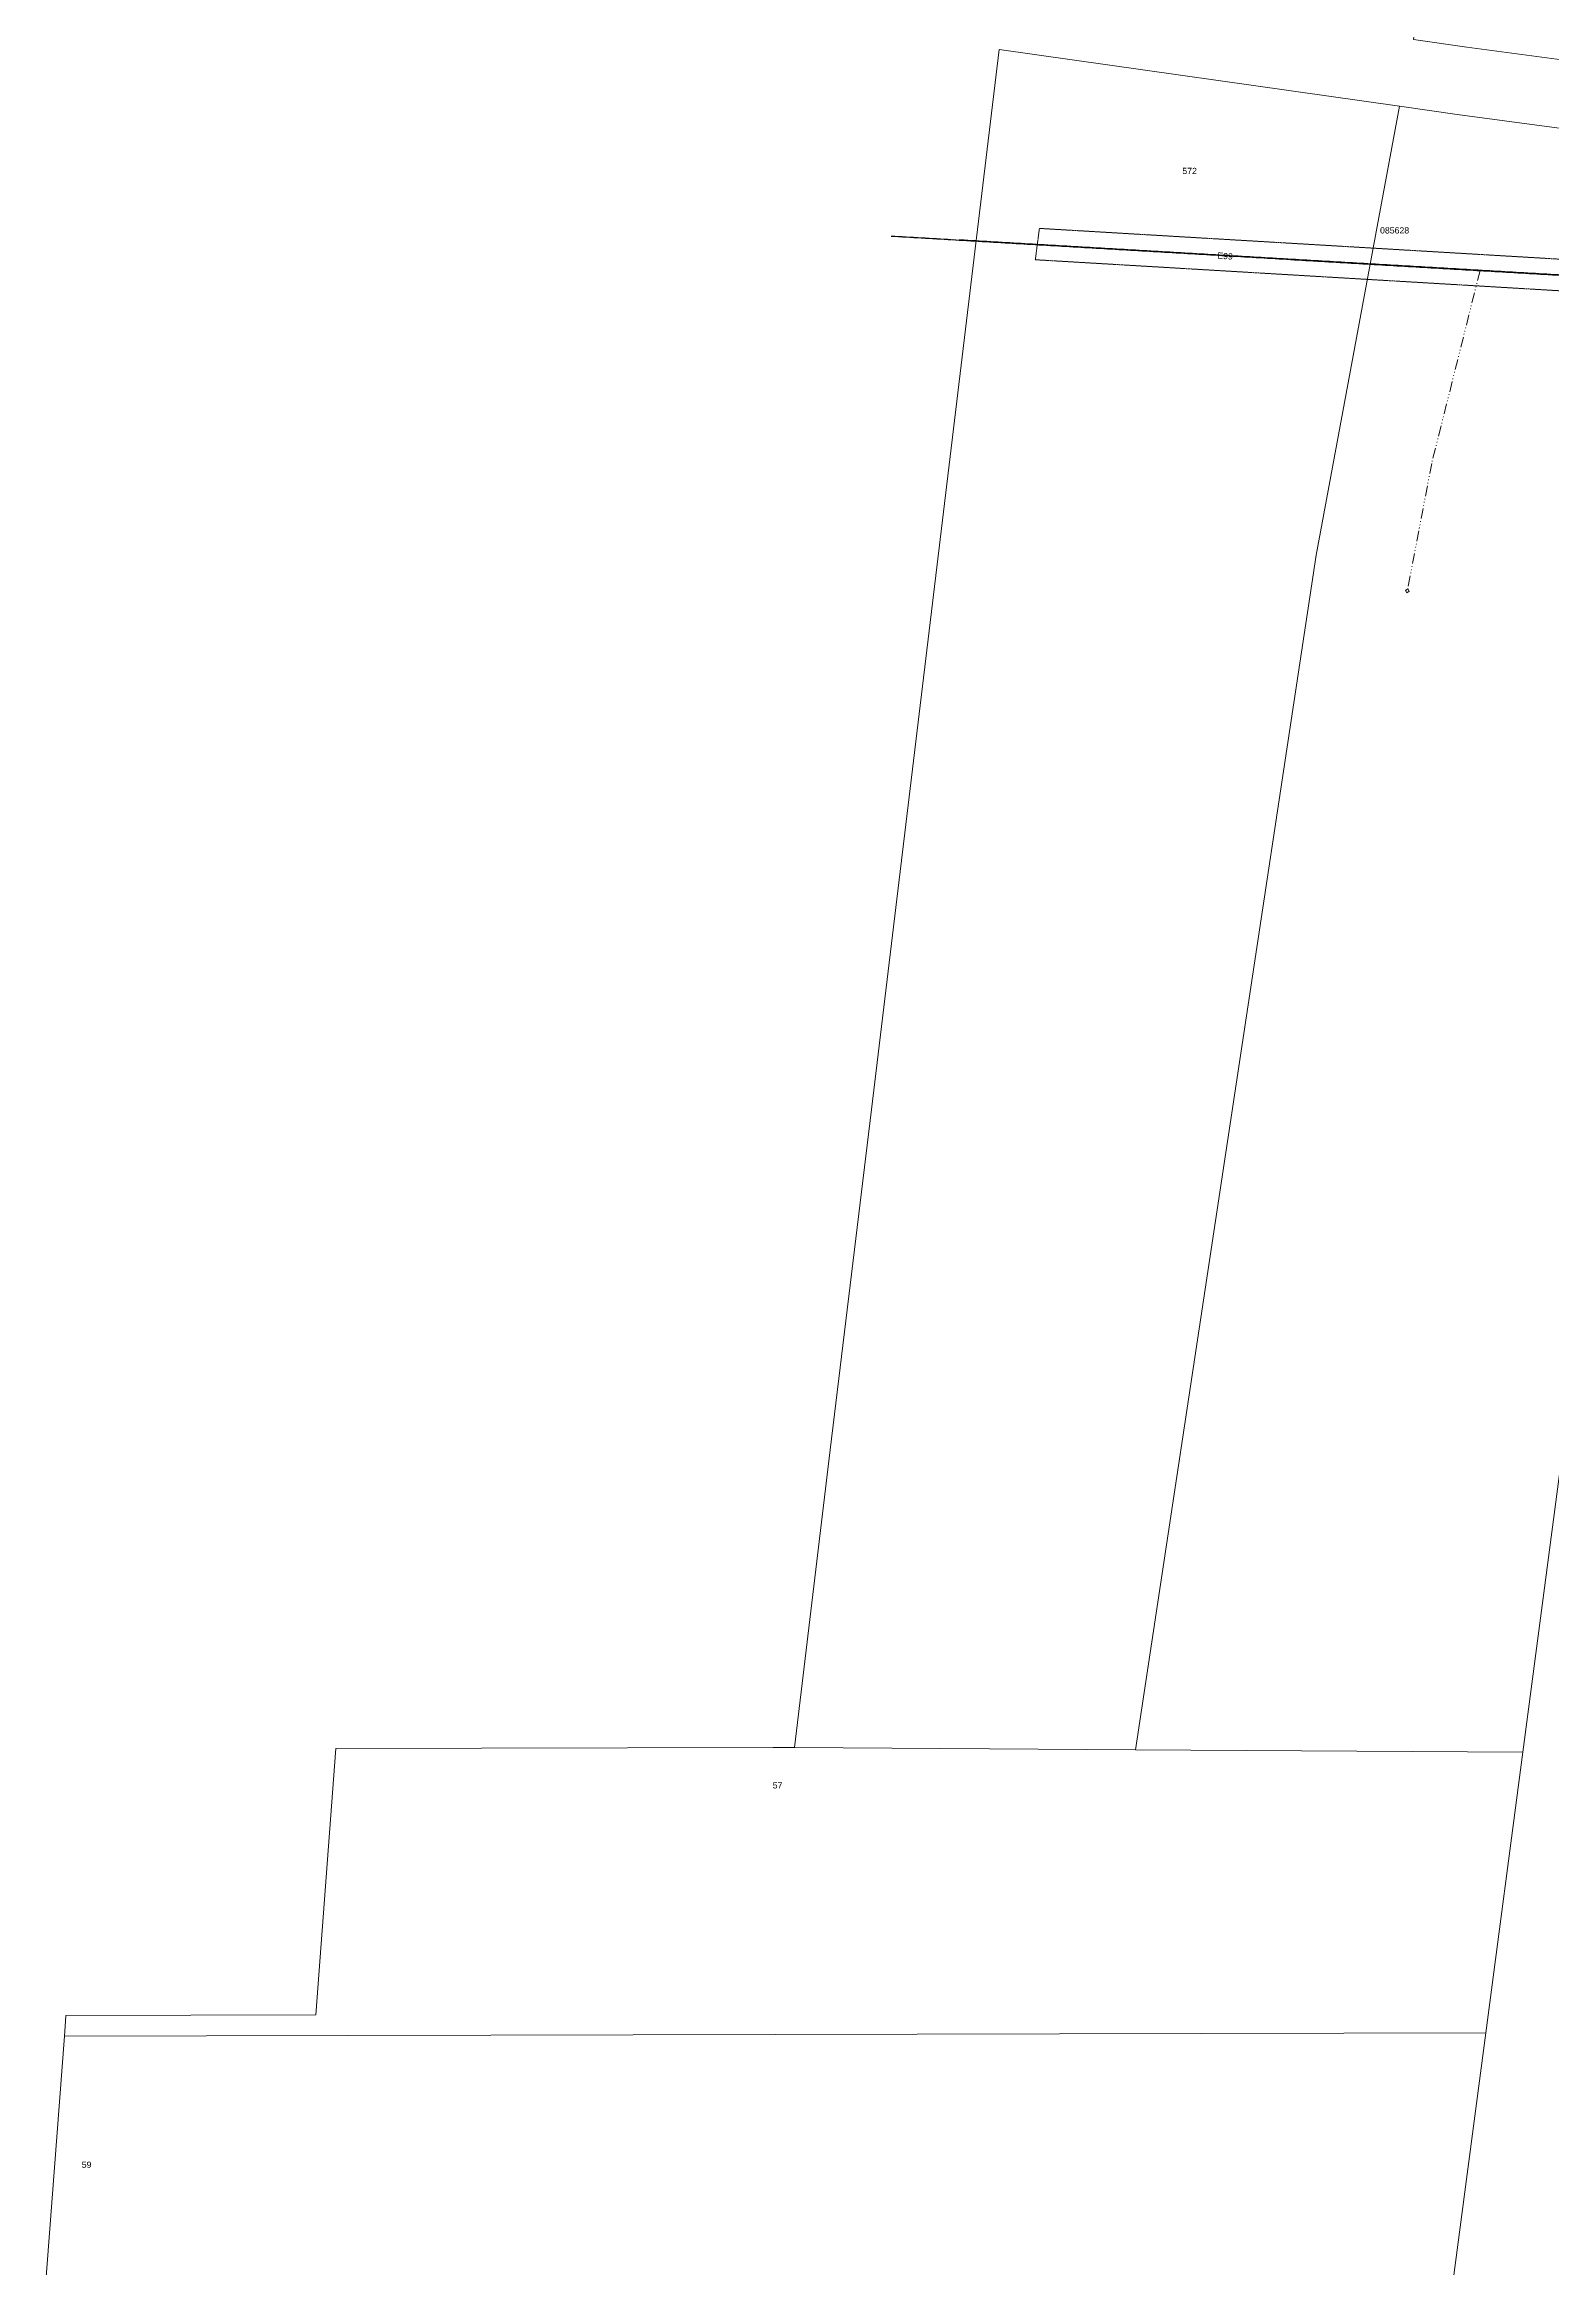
# Model space of a CAD drawing. Header units: metres. Extents: x 250871 to 255994, y 6164531 to 6169422.
# Drawn here: x 251183 to 251618, y 6166280 to 6166921 of the extents above; entities that cross this region are included whole.
import ezdxf
from ezdxf.enums import TextEntityAlignment as Align

# ---------------------------------------------------------------- set-up
doc = ezdxf.new("R2010")
doc.units = ezdxf.units.M
for name, pattern in [('Cable Exist OH', [1, 1, 0]), ('DASHED', [19.05, 12.7, -6.35]), ('HIDDEN2', [0.1875, 0.125, -0.0625]), ('PHANTOMX2', [6.6, 3, -0.75, 0.2, -0.75, 0.2, -0.75, 0.2, -0.75])]:
    doc.linetypes.add(name, pattern=pattern)
doc.layers.get('0').update_dxf_attribs({"color": 6})
for name, color, linetype, lineweight in [('Cadastre Land Parcels_SP_EXT', 118, 'Continuous', 15), ('Cadastre Other Property_SP_EXT', 138, 'DASHED', 15), ('Mains_HV_EXT', 13, 'Continuous', 25), ('Mains_LV_EXT', 163, 'Continuous', 25), ('Services_SP_EXT', 42, 'PHANTOMX2', 20)]:
    doc.layers.add(name, color=color, linetype=linetype, lineweight=lineweight)
doc.styles.get("Standard").update_dxf_attribs({"font": 'arial.ttf'})

# ---------------------------------------------------------------- blocks, each defined once
blk = doc.blocks.new('CCP_EXT')
blk.add_wipeout([(0, 0.57), (0.57, 0), (0, -0.57), (-0.57, 0)])
blk.add_lwpolyline([(-0.57, 0), (0, 0.57), (0.57, 0), (0, -0.57), (-0.57, 0)])
at = {"flags": 1}
blk.add_attdef('Z', (0, 0), '', height=0.2, dxfattribs=at)
at = {"flags": 9}
for tag, p in [('CCP_TYPE', (0, 0)), ('CONSTRUCTED_VOLTAGE', (0, -0.2)), ('OPERATING_VOLTAGE', (0, -0.6)), ('ORIENTATION', (0, -0.8)), ('OWNED_BY', (0, -1)), ('STATE', (0, -1.8)), ('NO_PHASES', (0, -0.4)), ('USAGE', (0, -1.2)), ('LEGEND', (0, -1.4)), ('LIFE_SUPPORT', (0, -1.6)), ('NOTES', (0, -2))]:
    blk.add_attdef(tag, text='', height=0.2, dxfattribs=at).set_placement(p, align=Align.MIDDLE_LEFT)

msp = doc.modelspace()

# ---------------------------------------------------------------- linework, layer by layer
at = {"layer": 'Cadastre Land Parcels_SP_EXT', "linetype": 'Continuous'}
for points in [[(251895.554, 6166897.155), (251666.767, 6167032.499), (251599.368, 6167072.324), (251578.15, 6166922.136), (251593.5, 6166919.969), (251665.54, 6166910.3), (251886.248, 6166880.676), (251934.317, 6166874.224), (251895.554, 6166897.155)], [(251549.995, 6166773.508), (251574.02, 6166902.942), (251458.656, 6166919.318), (251445.466, 6166809.95), (251433.63, 6166711.811), (251421.797, 6166613.692), (251409.964, 6166515.584), (251399.609, 6166429.723), (251497.988, 6166429.12), (251549.995, 6166773.508)], [(251639.605, 6166655.852), (251670.48, 6166889.83), (251661.813, 6166890.997), (251590.657, 6166900.581), (251574.02, 6166902.942), (251549.995, 6166773.508), (251497.988, 6166429.12), (251609.595, 6166428.435), (251639.605, 6166655.852)], [(251782.647, 6166191.91), (251857.93, 6166762.421), (251871.182, 6166862.824), (251774.566, 6166875.824), (251755.593, 6166732.038), (251639.605, 6166655.852), (251609.595, 6166428.435), (251598.914, 6166347.492), (251588.164, 6166266.023), (251707.692, 6166213.983), (251781.328, 6166181.923), (251782.647, 6166191.91)], [(251609.595, 6166428.435), (251497.988, 6166429.12), (251399.609, 6166429.723), (251393.451, 6166429.76), (251267.423, 6166429.482), (251261.606, 6166352.685), (251189.59, 6166352.526), (251189.466, 6166350.883), (251189.136, 6166346.522), (251598.914, 6166347.492), (251609.595, 6166428.435)], [(251588.164, 6166266.023), (251598.914, 6166347.492), (251189.136, 6166346.522), (251183.397, 6166270.762), (251417.8, 6166262.446), (251585.696, 6166256.485), (251588.164, 6166266.023)]]:
    msp.add_lwpolyline(points, close=True, dxfattribs=at)
at = {"layer": 'Cadastre Other Property_SP_EXT', "linetype": 'HIDDEN2'}
msp.add_lwpolyline([(251470.254, 6166867.7), (251469.069, 6166858.666), (251685.156, 6166845.874), (251686.41, 6166854.909), (251470.254, 6166867.7)], close=True, dxfattribs=at)
at = {"layer": 'Mains_HV_EXT', "linetype": 'Cable Exist OH'}
msp.add_lwpolyline([(251960.991, 6166837.188), (251865.589, 6166838.937), (251763.484, 6166845.977), (251727.351, 6166848.015), (251447.156, 6166864.353)], dxfattribs=at)
at = {"layer": 'Mains_LV_EXT', "linetype": 'Cable Exist OH'}
for points in [[(251427.482, 6166865.507), (251447.156, 6166864.353), (251597.287, 6166855.546)], [(251597.287, 6166855.546), (251727.332, 6166848.14)]]:
    msp.add_lwpolyline(points, dxfattribs=at)
at = {"layer": 'Services_SP_EXT'}
msp.add_lwpolyline([(251597.287, 6166855.546), (251583.343, 6166799.938)], dxfattribs=at)

# ---------------------------------------------------------------- texts
at = {"layer": 'Cadastre Land Parcels_SP_EXT'}
for s, p in [('572', (251511.46, 6166883.36)), ('57', (251393.357, 6166417.941)), ('59', (251194.149, 6166308.566))]:
    msp.add_text(s, height=1.8, dxfattribs=at).set_placement(p)
at = {"layer": 'Cadastre Other Property_SP_EXT'}
msp.add_text('085628', height=1.8, dxfattribs=at).set_placement((251568.46, 6166866.233))
at = {"layer": 'Mains_LV_EXT'}
msp.add_text('E99', height=1.8, rotation=355.504301, dxfattribs=at).set_placement((251521.489, 6166859.015))

# ---------------------------------------------------------------- next in the draw order: block references
at = {"layer": 'Services_SP_EXT', "rotation": 258.0019623651289}
msp.add_blockref('CCP_EXT', (251576.322, 6166763.206), dxfattribs=at)

# ---------------------------------------------------------------- next in the draw order: linework, layer by layer
at = {"layer": 'Services_SP_EXT'}
msp.add_lwpolyline([(251583.343, 6166799.938), (251576.322, 6166763.206)], dxfattribs=at)

doc.saveas('drawing.dxf')
